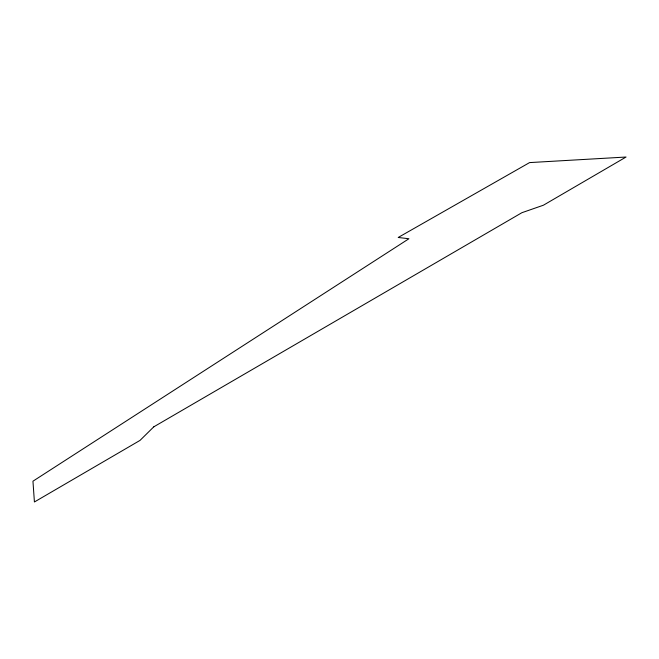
<?xml version="1.0" encoding="UTF-8"?>
<svg xmlns="http://www.w3.org/2000/svg" width="659" height="659" viewBox="0 0 659 659"><rect width="100%" height="100%" fill="white"/><g stroke="black" fill="none" stroke-linecap="round" stroke-linejoin="round"><path stroke-width="0.99" d="M153.786 426.834L140.021 440.401L34.416 501.969L32.95 481.194L408.926 238.739L398.184 237.479L529.589 162.592L626.05 157.031L543.411 205.213L521.895 212.7L153.786 426.834"/></g></svg>
